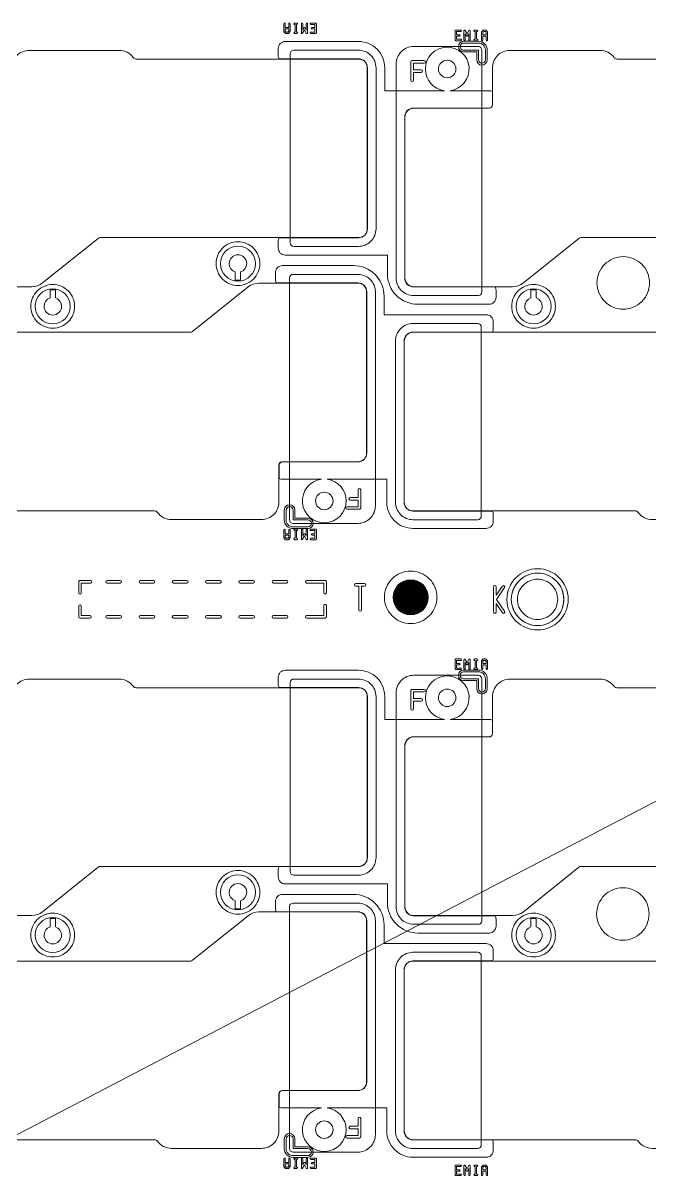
# Model space of a CAD drawing. Extents: x 2541 to 3941, y 2348 to 3338.
# Drawn here: x 2748.1 to 2783.9, y 2979.6 to 3045.4 of the extents above; entities that cross this region are included whole.
import ezdxf

# ---------------------------------------------------------------- set-up
doc = ezdxf.new("R2010")
doc.units = 0
doc.layers.get('0').update_dxf_attribs({"lineweight": 0})
doc.layers.add('EMI-T', color=6, linetype='Continuous', lineweight=0)
doc.layers.add('備註', color=1, linetype='Continuous', lineweight=0)
doc.layers.add('t_layer0', color=1, linetype='Continuous')

# ---------------------------------------------------------------- blocks, each defined once
blk = doc.blocks.new('PAD_R1')
at = {"const_width": 0.5}
blk.add_lwpolyline([(0.25, 0, 1), (-0.25, 0, 1)], format="xyb", close=True, dxfattribs=at)

msp = doc.modelspace()

# ---------------------------------------------------------------- linework, layer by layer
for p, q in [((2763.69814, 3044.83094), (2763.62861, 3044.83094)), ((2773.9853, 3044.4217), (2773.91577, 3044.4217)), ((2763.69814, 3015.92094), (2763.62861, 3015.92094)), ((2773.9853, 3008.5117), (2773.91577, 3008.5117)), ((2763.69814, 2980.01094), (2763.62861, 2980.01094)), ((2773.9853, 2979.6017), (2773.91577, 2979.6017))]:
    msp.add_line(p, q)
at = {"linetype": 'Continuous'}
for points in [[(2763.01907, 3044.95704), (2763.01907, 3045.12922), (2763.01907, 3045.3875, -1), (2763.09907, 3045.3875), (2763.09907, 3045.16922), (2763.29722, 3045.16922), (2763.29722, 3045.3875, -1), (2763.37722, 3045.3875), (2763.37722, 3045.12922)], [(2763.62861, 3044.83094, -1), (2763.62861, 3044.91094), (2763.65814, 3044.91094), (2763.65814, 3045.3475), (2763.62861, 3045.3475, -1), (2763.62861, 3045.4275), (2763.69814, 3045.4275), (2763.76768, 3045.4275, -1), (2763.76768, 3045.3475), (2763.73814, 3045.3475), (2763.73814, 3044.91094), (2763.76768, 3044.91094, -1), (2763.76768, 3044.83094), (2763.69814, 3044.83094)], [(2764.01907, 3044.87129), (2764.01907, 3045.3875, -1), (2764.09907, 3045.3875), (2764.09907, 3045.0296)], [(2764.29722, 3045.0296), (2764.29722, 3045.3875, -1), (2764.37722, 3045.3875), (2764.37722, 3044.87129, -0.782664), (2764.302, 3044.85198), (2764.19814, 3045.04485)], [(2764.55907, 3044.83094, -1), (2764.55907, 3044.91094), (2764.79722, 3044.91094), (2764.79722, 3045.08922), (2764.62861, 3045.08922, -1), (2764.62861, 3045.16922), (2764.79722, 3045.16922), (2764.79722, 3045.3475), (2764.55907, 3045.3475, -1), (2764.55907, 3045.4275), (2764.83722, 3045.4275, -0.414265), (2764.87722, 3045.3875), (2764.87722, 3045.12922)], [(2763.37722, 3045.12922), (2763.37722, 3044.95704, -0.173189), (2763.36818, 3044.93172), (2763.29895, 3044.846, -0.228301), (2763.26768, 3044.83094), (2763.12861, 3044.83094, -0.228253), (2763.09734, 3044.846), (2763.02811, 3044.93172, -0.173127), (2763.01907, 3044.95704)], [(2764.19814, 3045.04485), (2764.09429, 3044.85198, -0.782665), (2764.01907, 3044.87129)], [(2764.09907, 3045.0296), (2764.16292, 3045.14819, -0.597324), (2764.23336, 3045.14819), (2764.29722, 3045.0296)], [(2764.87722, 3045.12922), (2764.87722, 3044.87094, -0.414265), (2764.83722, 3044.83094), (2764.55907, 3044.83094)], [(2773.30623, 3044.4617), (2773.30623, 3044.97791, -0.782664), (2773.38145, 3044.99722), (2773.4853, 3044.80435)], [(2773.38623, 3044.81959), (2773.38623, 3044.4617, -1), (2773.30623, 3044.4617)], [(2773.58438, 3044.81959), (2773.52052, 3044.70101, -0.597324), (2773.45008, 3044.70101), (2773.38623, 3044.81959)], [(2773.4853, 3044.80435), (2773.58916, 3044.99722, -0.782665), (2773.66438, 3044.97791), (2773.66438, 3044.4617, -1), (2773.58438, 3044.4617), (2773.58438, 3044.81959)], [(2773.91577, 3044.4217, -1), (2773.91577, 3044.5017), (2773.9453, 3044.5017), (2773.9453, 3044.93825), (2773.91577, 3044.93825, -1), (2773.91577, 3045.01825), (2773.9853, 3045.01825), (2774.05484, 3045.01825, -1), (2774.05484, 3044.93825), (2774.0253, 3044.93825), (2774.0253, 3044.5017), (2774.05484, 3044.5017, -1), (2774.05484, 3044.4217), (2773.9853, 3044.4217)], [(2774.30623, 3044.4617), (2774.30623, 3044.71997), (2774.30623, 3044.89216, -0.173189), (2774.31527, 3044.91748), (2774.3845, 3045.0032, -0.228301), (2774.41577, 3045.01825), (2774.55484, 3045.01825, -0.228253), (2774.58611, 3045.0032), (2774.65534, 3044.91748, -0.173127), (2774.66438, 3044.89216), (2774.66438, 3044.71997)], [(2774.66438, 3044.71997), (2774.66438, 3044.4617, -1), (2774.58438, 3044.4617), (2774.58438, 3044.67997), (2774.38623, 3044.67997), (2774.38623, 3044.4617, -1), (2774.30623, 3044.4617)], [(2762.7003, 3032.5746), (2762.7003, 3032.9746, -0.124386), (2762.74831, 3033.1646), (2767.2852, 3033.1646, 0.414365), (2767.79507, 3033.67473), (2767.79507, 3042.8746, 0.414366), (2767.2852, 3043.38473), (2762.74831, 3043.38473, -0.124392), (2762.7003, 3043.57473), (2762.7003, 3043.97473, -0.414218), (2763.1003, 3044.37473), (2767.2852, 3044.37473, -0.414364), (2768.78507, 3042.87409), (2768.78507, 3041.56473), (2772.1903, 3041.56473)], [(2771.10437, 3042.80391, -2.205962), (2772.51845, 3041.56473), (2774.74218, 3041.56473, -0.124388), (2774.93218, 3041.51672), (2774.93218, 3040.76473, -0.414224), (2774.74218, 3040.57473), (2770.4352, 3040.57473, 0.414218), (2769.92508, 3040.0646), (2769.92508, 3030.86472, 0.414217), (2770.4352, 3030.3546), (2775.09418, 3030.3546, -0.124388), (2775.14218, 3030.1646), (2775.14218, 3029.7646, -0.414218), (2774.74218, 3029.3646), (2770.68508, 3029.3646, -0.414215), (2768.93508, 3031.1146), (2768.93508, 3032.1746), (2763.1003, 3032.1746, -0.414218), (2762.7003, 3032.5746)], [(2762.54127, 3030.7746), (2762.54127, 3031.1746, -0.414218), (2762.94127, 3031.5746), (2766.99837, 3031.5746, -0.414215), (2768.74837, 3029.8246), (2768.74837, 3028.7646), (2774.58314, 3028.7646, -0.414218), (2774.98314, 3028.3646), (2774.98314, 3027.9646, -0.124388), (2774.93514, 3027.7746), (2770.39825, 3027.7746, 0.414365), (2769.88838, 3027.26447), (2769.88838, 3018.0646, 0.414366), (2770.39825, 3017.55446), (2774.93514, 3017.55446, -0.124388), (2774.98314, 3017.36446), (2774.98314, 3016.96446, -0.414218), (2774.58314, 3016.56446), (2770.39825, 3016.56446, -0.414364), (2768.89838, 3018.0651), (2768.89838, 3019.37447), (2765.49315, 3019.37447)], [(2766.57907, 3018.13528, -2.205962), (2765.165, 3019.37447), (2762.94127, 3019.37447, -0.124386), (2762.75127, 3019.42247), (2762.75127, 3020.17447, -0.414224), (2762.94127, 3020.36447), (2767.24824, 3020.36447, 0.414218), (2767.75837, 3020.87459), (2767.75837, 3030.07447, 0.414217), (2767.24824, 3030.5846), (2762.58927, 3030.5846, -0.124392), (2762.54127, 3030.7746)], [(2766.64075, 3017.6558, -1), (2766.64075, 3017.8058), (2767.26112, 3017.8058), (2767.26112, 3018.17732), (2766.8146, 3018.17732, -1), (2766.8146, 3018.32732), (2767.26112, 3018.32732), (2767.26112, 3018.77385, -1), (2767.41112, 3018.77385), (2767.41112, 3018.25232)], [(2767.41112, 3018.25232), (2767.41112, 3017.7308, -0.414241), (2767.33612, 3017.6558), (2766.64075, 3017.6558)], [(2763.01907, 3016.04704), (2763.01907, 3016.21922), (2763.01907, 3016.4775, -1), (2763.09907, 3016.4775), (2763.09907, 3016.25922), (2763.29722, 3016.25922), (2763.29722, 3016.4775, -1), (2763.37722, 3016.4775), (2763.37722, 3016.21922)], [(2763.62861, 3015.92094, -1), (2763.62861, 3016.00094), (2763.65814, 3016.00094), (2763.65814, 3016.4375), (2763.62861, 3016.4375, -1), (2763.62861, 3016.5175), (2763.69814, 3016.5175), (2763.76768, 3016.5175, -1), (2763.76768, 3016.4375), (2763.73814, 3016.4375), (2763.73814, 3016.00094), (2763.76768, 3016.00094, -1), (2763.76768, 3015.92094), (2763.69814, 3015.92094)], [(2764.01907, 3015.96129), (2764.01907, 3016.4775, -1), (2764.09907, 3016.4775), (2764.09907, 3016.1196)], [(2764.29722, 3016.1196), (2764.29722, 3016.4775, -1), (2764.37722, 3016.4775), (2764.37722, 3015.96129, -0.782664), (2764.302, 3015.94198), (2764.19814, 3016.13485)], [(2764.55907, 3015.92094, -1), (2764.55907, 3016.00094), (2764.79722, 3016.00094), (2764.79722, 3016.17922), (2764.62861, 3016.17922, -1), (2764.62861, 3016.25922), (2764.79722, 3016.25922), (2764.79722, 3016.4375), (2764.55907, 3016.4375, -1), (2764.55907, 3016.5175), (2764.83722, 3016.5175, -0.414265), (2764.87722, 3016.4775), (2764.87722, 3016.21922)], [(2763.37722, 3016.21922), (2763.37722, 3016.04704, -0.173189), (2763.36818, 3016.02172), (2763.29895, 3015.936, -0.228301), (2763.26768, 3015.92094), (2763.12861, 3015.92094, -0.228253), (2763.09734, 3015.936), (2763.02811, 3016.02172, -0.173127), (2763.01907, 3016.04704)], [(2764.19814, 3016.13485), (2764.09429, 3015.94198, -0.782665), (2764.01907, 3015.96129)], [(2764.09907, 3016.1196), (2764.16292, 3016.23819, -0.597324), (2764.23336, 3016.23819), (2764.29722, 3016.1196)], [(2764.87722, 3016.21922), (2764.87722, 3015.96094, -0.414265), (2764.83722, 3015.92094), (2764.55907, 3015.92094)], [(2775.0027, 3011.78912), (2775.0027, 3013.22951, -1), (2775.1527, 3013.22951), (2775.1527, 3012.75017)], [(2775.1527, 3012.75017), (2775.51265, 3013.27209, -1), (2775.63613, 3013.18693), (2775.16881, 3012.50931), (2775.63613, 3011.8317, -1), (2775.51265, 3011.74654), (2775.1527, 3012.26846)], [(2775.1527, 3012.26846), (2775.1527, 3011.78912, -1), (2775.0027, 3011.78912)], [(2773.30623, 3008.5517), (2773.30623, 3009.06791, -0.782664), (2773.38145, 3009.08722), (2773.4853, 3008.89435)], [(2773.4853, 3008.89435), (2773.58916, 3009.08722, -0.782665), (2773.66438, 3009.06791), (2773.66438, 3008.5517, -1), (2773.58438, 3008.5517), (2773.58438, 3008.90959)], [(2773.91577, 3008.5117, -1), (2773.91577, 3008.5917), (2773.9453, 3008.5917), (2773.9453, 3009.02825), (2773.91577, 3009.02825, -1), (2773.91577, 3009.10825), (2773.9853, 3009.10825), (2774.05484, 3009.10825, -1), (2774.05484, 3009.02825), (2774.0253, 3009.02825), (2774.0253, 3008.5917), (2774.05484, 3008.5917, -1), (2774.05484, 3008.5117), (2773.9853, 3008.5117)], [(2774.30623, 3008.5517), (2774.30623, 3008.80997), (2774.30623, 3008.98216, -0.173189), (2774.31527, 3009.00748), (2774.3845, 3009.0932, -0.228301), (2774.41577, 3009.10825), (2774.55484, 3009.10825, -0.228253), (2774.58611, 3009.0932), (2774.65534, 3009.00748, -0.173127), (2774.66438, 3008.98216), (2774.66438, 3008.80997)], [(2762.7003, 2996.6646), (2762.7003, 2997.0646, -0.124386), (2762.74831, 2997.2546), (2767.2852, 2997.2546, 0.414365), (2767.79507, 2997.76473), (2767.79507, 3006.9646, 0.414366), (2767.2852, 3007.47473), (2762.74831, 3007.47473, -0.124392), (2762.7003, 3007.66473), (2762.7003, 3008.06473, -0.414218), (2763.1003, 3008.46473), (2767.2852, 3008.46473, -0.414364), (2768.78507, 3006.96409), (2768.78507, 3005.65473), (2772.1903, 3005.65473)], [(2773.38623, 3008.90959), (2773.38623, 3008.5517, -1), (2773.30623, 3008.5517)], [(2773.58438, 3008.90959), (2773.52052, 3008.79101, -0.597324), (2773.45008, 3008.79101), (2773.38623, 3008.90959)], [(2774.66438, 3008.80997), (2774.66438, 3008.5517, -1), (2774.58438, 3008.5517), (2774.58438, 3008.76997), (2774.38623, 3008.76997), (2774.38623, 3008.5517, -1), (2774.30623, 3008.5517)], [(2771.10437, 3006.89391, -2.205962), (2772.51845, 3005.65473), (2774.74218, 3005.65473, -0.124388), (2774.93218, 3005.60672), (2774.93218, 3004.85473, -0.414224), (2774.74218, 3004.66473), (2770.4352, 3004.66473, 0.414218), (2769.92508, 3004.1546), (2769.92508, 2994.95472, 0.414217), (2770.4352, 2994.4446), (2775.09418, 2994.4446, -0.124388), (2775.14218, 2994.2546), (2775.14218, 2993.8546, -0.414218), (2774.74218, 2993.4546), (2770.68508, 2993.4546, -0.414215), (2768.93508, 2995.2046), (2768.93508, 2996.2646), (2763.1003, 2996.2646, -0.414218), (2762.7003, 2996.6646)], [(2762.54127, 2994.8646), (2762.54127, 2995.2646, -0.414218), (2762.94127, 2995.6646), (2766.99837, 2995.6646, -0.414215), (2768.74837, 2993.9146), (2768.74837, 2992.8546), (2774.58314, 2992.8546, -0.414218), (2774.98314, 2992.4546), (2774.98314, 2992.0546, -0.124388), (2774.93514, 2991.8646), (2770.39825, 2991.8646, 0.414365), (2769.88838, 2991.35447), (2769.88838, 2982.1546, 0.414366), (2770.39825, 2981.64446), (2774.93514, 2981.64446, -0.124388), (2774.98314, 2981.45446), (2774.98314, 2981.05446, -0.414218), (2774.58314, 2980.65446), (2770.39825, 2980.65446, -0.414364), (2768.89838, 2982.1551), (2768.89838, 2983.46447), (2765.49315, 2983.46447)], [(2766.57907, 2982.22528, -2.205962), (2765.165, 2983.46447), (2762.94127, 2983.46447, -0.124386), (2762.75127, 2983.51247), (2762.75127, 2984.26447, -0.414224), (2762.94127, 2984.45447), (2767.24824, 2984.45447, 0.414218), (2767.75837, 2984.96459), (2767.75837, 2994.16447, 0.414217), (2767.24824, 2994.6746), (2762.58927, 2994.6746, -0.124392), (2762.54127, 2994.8646)], [(2766.64075, 2981.7458, -1), (2766.64075, 2981.8958), (2767.26112, 2981.8958), (2767.26112, 2982.26732), (2766.8146, 2982.26732, -1), (2766.8146, 2982.41732), (2767.26112, 2982.41732), (2767.26112, 2982.86385, -1), (2767.41112, 2982.86385), (2767.41112, 2982.34232)], [(2767.41112, 2982.34232), (2767.41112, 2981.8208, -0.414241), (2767.33612, 2981.7458), (2766.64075, 2981.7458)], [(2763.01907, 2980.13704), (2763.01907, 2980.30922), (2763.01907, 2980.5675, -1), (2763.09907, 2980.5675), (2763.09907, 2980.34922), (2763.29722, 2980.34922), (2763.29722, 2980.5675, -1), (2763.37722, 2980.5675), (2763.37722, 2980.30922)], [(2763.37722, 2980.30922), (2763.37722, 2980.13704, -0.173189), (2763.36818, 2980.11172), (2763.29895, 2980.026, -0.228301), (2763.26768, 2980.01094), (2763.12861, 2980.01094, -0.228253), (2763.09734, 2980.026), (2763.02811, 2980.11172, -0.173127), (2763.01907, 2980.13704)], [(2763.62861, 2980.01094, -1), (2763.62861, 2980.09094), (2763.65814, 2980.09094), (2763.65814, 2980.5275), (2763.62861, 2980.5275, -1), (2763.62861, 2980.6075), (2763.69814, 2980.6075), (2763.76768, 2980.6075, -1), (2763.76768, 2980.5275), (2763.73814, 2980.5275), (2763.73814, 2980.09094), (2763.76768, 2980.09094, -1), (2763.76768, 2980.01094), (2763.69814, 2980.01094)], [(2764.01907, 2980.05129), (2764.01907, 2980.5675, -1), (2764.09907, 2980.5675), (2764.09907, 2980.2096)], [(2764.19814, 2980.22485), (2764.09429, 2980.03198, -0.782665), (2764.01907, 2980.05129)], [(2764.09907, 2980.2096), (2764.16292, 2980.32819, -0.597324), (2764.23336, 2980.32819), (2764.29722, 2980.2096)], [(2764.29722, 2980.2096), (2764.29722, 2980.5675, -1), (2764.37722, 2980.5675), (2764.37722, 2980.05129, -0.782664), (2764.302, 2980.03198), (2764.19814, 2980.22485)], [(2764.55907, 2980.01094, -1), (2764.55907, 2980.09094), (2764.79722, 2980.09094), (2764.79722, 2980.26922), (2764.62861, 2980.26922, -1), (2764.62861, 2980.34922), (2764.79722, 2980.34922), (2764.79722, 2980.5275), (2764.55907, 2980.5275, -1), (2764.55907, 2980.6075), (2764.83722, 2980.6075, -0.414265), (2764.87722, 2980.5675), (2764.87722, 2980.30922)], [(2764.87722, 2980.30922), (2764.87722, 2980.05094, -0.414265), (2764.83722, 2980.01094), (2764.55907, 2980.01094)], [(2773.30623, 2979.6417), (2773.30623, 2980.15791, -0.782664), (2773.38145, 2980.17722), (2773.4853, 2979.98435)], [(2773.4853, 2979.98435), (2773.58916, 2980.17722, -0.782665), (2773.66438, 2980.15791), (2773.66438, 2979.6417, -1), (2773.58438, 2979.6417), (2773.58438, 2979.99959)], [(2773.91577, 2979.6017, -1), (2773.91577, 2979.6817), (2773.9453, 2979.6817), (2773.9453, 2980.11825), (2773.91577, 2980.11825, -1), (2773.91577, 2980.19825), (2773.9853, 2980.19825), (2774.05484, 2980.19825, -1), (2774.05484, 2980.11825), (2774.0253, 2980.11825), (2774.0253, 2979.6817), (2774.05484, 2979.6817, -1), (2774.05484, 2979.6017), (2773.9853, 2979.6017)], [(2774.30623, 2979.6417), (2774.30623, 2979.89997), (2774.30623, 2980.07216, -0.173189), (2774.31527, 2980.09748), (2774.3845, 2980.1832, -0.228301), (2774.41577, 2980.19825), (2774.55484, 2980.19825, -0.228253), (2774.58611, 2980.1832), (2774.65534, 2980.09748, -0.173127), (2774.66438, 2980.07216), (2774.66438, 2979.89997)], [(2773.38623, 2979.99959), (2773.38623, 2979.6417, -1), (2773.30623, 2979.6417)], [(2773.58438, 2979.99959), (2773.52052, 2979.88101, -0.597324), (2773.45008, 2979.88101), (2773.38623, 2979.99959)], [(2774.66438, 2979.89997), (2774.66438, 2979.6417, -1), (2774.58438, 2979.6417), (2774.58438, 2979.85997), (2774.38623, 2979.85997), (2774.38623, 2979.6417, -1), (2774.30623, 2979.6417)]]:
    msp.add_lwpolyline(points, format="xyb", dxfattribs=at)
for points in [[(2763.09907, 3044.97117), (2763.14772, 3044.91094), (2763.24857, 3044.91094), (2763.29722, 3044.97117), (2763.29722, 3045.08922), (2763.09907, 3045.08922)], [(2774.38623, 3044.75997), (2774.58438, 3044.75997), (2774.58438, 3044.87802), (2774.53573, 3044.93825), (2774.43488, 3044.93825), (2774.38623, 3044.87802)], [(2763.09907, 3016.06117), (2763.14772, 3016.00094), (2763.24857, 3016.00094), (2763.29722, 3016.06117), (2763.29722, 3016.17922), (2763.09907, 3016.17922)], [(2774.38623, 3008.84997), (2774.58438, 3008.84997), (2774.58438, 3008.96802), (2774.53573, 3009.02825), (2774.43488, 3009.02825), (2774.38623, 3008.96802)], [(2763.09907, 2980.15117), (2763.14772, 2980.09094), (2763.24857, 2980.09094), (2763.29722, 2980.15117), (2763.29722, 2980.26922), (2763.09907, 2980.26922)], [(2774.38623, 2979.93997), (2774.58438, 2979.93997), (2774.58438, 2980.05802), (2774.53573, 2980.11825), (2774.43488, 2980.11825), (2774.38623, 2980.05802)]]:
    msp.add_lwpolyline(points, close=True, dxfattribs=at)
for points in [[(2772.80623, 3044.4617), (2772.80623, 3044.71997), (2772.80623, 3044.97825, -0.414265), (2772.84623, 3045.01825), (2773.12438, 3045.01825, -1), (2773.12438, 3044.93825), (2772.88623, 3044.93825), (2772.88623, 3044.75997), (2773.05484, 3044.75997, -1), (2773.05484, 3044.67997), (2772.88623, 3044.67997), (2772.88623, 3044.5017), (2773.12438, 3044.5017, -1), (2773.12438, 3044.4217), (2772.84623, 3044.4217, -0.414265)], [(2773.29244, 3043.78531, -1), (2773.29244, 3044.38531), (2774.13715, 3044.38531, -0.414217), (2774.63715, 3043.88531), (2774.63715, 3043.32231, -1), (2774.03715, 3043.32231), (2774.03715, 3043.78531)], [(2773.29244, 3043.88531), (2774.13715, 3043.88531), (2774.13715, 3043.33124, 1), (2774.53715, 3043.33124), (2774.53715, 3043.88531, 0.414218), (2774.13715, 3044.28531), (2773.29244, 3044.28531, 1)], [(2742.46508, 3030.86472), (2742.46508, 3040.0646, -0.414219), (2742.9652, 3040.56473), (2747.27218, 3040.56473, 0.414223), (2747.47218, 3040.76473), (2747.47218, 3042.86952, -0.414215), (2748.47218, 3043.86952), (2753.60907, 3043.86952, -0.24029), (2754.41871, 3043.45692, 0.240069), (2754.58015, 3043.37473), (2767.2852, 3043.37473, -0.414366), (2767.78507, 3042.8746), (2767.78507, 3033.67472, -0.414365), (2767.2852, 3033.1746), (2752.53567, 3033.1746, 0.170771), (2752.41046, 3033.13056), (2749.23951, 3030.58481, -0.170765), (2748.61341, 3030.3646), (2742.9652, 3030.3646, -0.414218)], [(2769.93508, 3030.86472), (2769.93508, 3040.0646, -0.414219), (2770.4352, 3040.56473), (2774.74218, 3040.56473, 0.414223), (2774.94218, 3040.76473), (2774.94218, 3042.86952, -0.414215), (2775.94218, 3043.86952), (2781.07907, 3043.86952, -0.24029), (2781.88871, 3043.45692, 0.240069), (2782.05015, 3043.37473), (2794.7552, 3043.37473, -0.414366), (2795.25507, 3042.8746), (2795.25507, 3033.67472, -0.414365), (2794.7552, 3033.1746), (2780.00567, 3033.1746, 0.170771), (2779.88046, 3033.13056), (2776.70951, 3030.58481, -0.170765), (2776.08341, 3030.3646), (2770.4352, 3030.3646, -0.414218)], [(2770.27233, 3042.16535), (2770.27233, 3042.68687), (2770.27233, 3043.2084, -0.414241), (2770.34733, 3043.2834), (2771.04269, 3043.2834, -1), (2771.04269, 3043.1334), (2770.42233, 3043.1334), (2770.42233, 3042.76187), (2770.86885, 3042.76187, -1), (2770.86885, 3042.61187), (2770.42233, 3042.61187), (2770.42233, 3042.16535, -1)], [(2771.85437, 3042.80391, 0.414217), (2772.35437, 3042.30391, 0.414217), (2772.85437, 3042.80391, 0.414217), (2772.35437, 3043.30391, 0.414217)], [(2759.14699, 3031.69071, -0.414215), (2760.39699, 3032.94071, -0.414215), (2761.64699, 3031.69071, -0.414215), (2760.39699, 3030.44071, -0.414215)], [(2759.89699, 3031.69071, 0.327542), (2760.24699, 3031.21374), (2760.24699, 3030.73957), (2760.54699, 3030.73957), (2760.54699, 3031.21374, 0.327544), (2760.89699, 3031.69071, 0.414217), (2760.39699, 3032.19071, 0.414217)], [(2780.91101, 3030.58749, -0.414215), (2782.41101, 3032.08749, -0.414215), (2783.91101, 3030.58749, -0.414215), (2782.41101, 3029.08749, -0.414215)], [(2742.42838, 3018.06459), (2742.42838, 3027.26447, -0.414365), (2742.92825, 3027.7646), (2757.67778, 3027.7646, 0.170771), (2757.80299, 3027.80863), (2760.97394, 3030.35438, -0.170765), (2761.60004, 3030.5746), (2767.24824, 3030.5746, -0.414218), (2767.74837, 3030.07447), (2767.74837, 3020.87459, -0.414219), (2767.24824, 3020.37447), (2762.94127, 3020.37447, 0.414223), (2762.74127, 3020.17447), (2762.74127, 3018.06967, -0.414215), (2761.74127, 3017.06967), (2756.60437, 3017.06967, -0.24029), (2755.79474, 3017.48227, 0.240069), (2755.6333, 3017.56446), (2742.92825, 3017.56446, -0.414366)], [(2748.56646, 3029.24848, -0.414215), (2749.81646, 3030.49848, -0.414215), (2751.06646, 3029.24848, -0.414215), (2749.81646, 3027.99848, -0.414215)], [(2749.31646, 3029.24848, 0.414217), (2749.81646, 3028.74848, 0.414217), (2750.31646, 3029.24848, 0.327542), (2749.96646, 3029.72545), (2749.96646, 3030.19962), (2749.66646, 3030.19962), (2749.66646, 3029.72545, 0.327544)], [(2769.89838, 3018.06459), (2769.89838, 3027.26447, -0.414365), (2770.39825, 3027.7646), (2785.14778, 3027.7646, 0.170771), (2785.27299, 3027.80863), (2788.44394, 3030.35438, -0.170765), (2789.07004, 3030.5746), (2794.71824, 3030.5746, -0.414218), (2795.21837, 3030.07447), (2795.21837, 3020.87459, -0.414219), (2794.71824, 3020.37447), (2790.41127, 3020.37447, 0.414223), (2790.21127, 3020.17447), (2790.21127, 3018.06967, -0.414215), (2789.21127, 3017.06967), (2784.07437, 3017.06967, -0.24029), (2783.26474, 3017.48227, 0.240069), (2783.1033, 3017.56446), (2770.39825, 3017.56446, -0.414366)], [(2776.03646, 3029.24848, -0.414215), (2777.28646, 3030.49848, -0.414215), (2778.53646, 3029.24848, -0.414215), (2777.28646, 3027.99848, -0.414215)], [(2776.78646, 3029.24848, 0.414217), (2777.28646, 3028.74848, 0.414217), (2777.78646, 3029.24848, 0.327542), (2777.43646, 3029.72545), (2777.43646, 3030.19962), (2777.13646, 3030.19962), (2777.13646, 3029.72545, 0.327544)], [(2764.82907, 3018.13528, 0.414217), (2765.32907, 3017.63528, 0.414217), (2765.82907, 3018.13528, 0.414217), (2765.32907, 3018.63528, 0.414217)], [(2763.04629, 3017.05388), (2763.04629, 3017.61689, -1), (2763.64629, 3017.61689), (2763.64629, 3017.15388), (2764.39101, 3017.15388, -1), (2764.39101, 3016.55388), (2763.54629, 3016.55388, -0.414217)], [(2763.14629, 3017.05388, 0.414218), (2763.54629, 3016.65388), (2764.39101, 3016.65388, 1), (2764.39101, 3017.05388), (2763.54629, 3017.05388), (2763.54629, 3017.60796, 1), (2763.14629, 3017.60796)], [(2768.76717, 3012.63194, -0.414215), (2770.26717, 3014.13194, -0.414215), (2771.76717, 3012.63194, -0.414215), (2770.26717, 3011.13194, -0.414215)], [(2776.01672, 3012.5146, 0.414215), (2777.51672, 3011.0146, 0.414215), (2779.01672, 3012.5146, 0.414215), (2777.51672, 3014.0146, 0.414215)], [(2751.29851, 3012.88479), (2751.29851, 3013.52092, -0.414241), (2751.37351, 3013.59592), (2751.97372, 3013.59592, -1), (2751.97372, 3013.44592), (2751.44851, 3013.44592), (2751.44851, 3012.88479, -1)], [(2752.92351, 3013.44592, -1), (2752.92351, 3013.59592), (2753.67351, 3013.59592, -1), (2753.67351, 3013.44592)], [(2754.82351, 3013.44592, -1), (2754.82351, 3013.59592), (2755.57351, 3013.59592, -1), (2755.57351, 3013.44592)], [(2756.72351, 3013.44592, -1), (2756.72351, 3013.59592), (2757.47351, 3013.59592, -1), (2757.47351, 3013.44592)], [(2758.62351, 3013.44592, -1), (2758.62351, 3013.59592), (2759.37351, 3013.59592, -1), (2759.37351, 3013.44592)], [(2760.52351, 3013.44592, -1), (2760.52351, 3013.59592), (2761.27351, 3013.59592, -1), (2761.27351, 3013.44592)], [(2762.42351, 3013.44592, -1), (2762.42351, 3013.59592), (2763.17351, 3013.59592, -1), (2763.17351, 3013.44592)], [(2764.32351, 3013.44592, -1), (2764.32351, 3013.59592), (2765.37379, 3013.59592, -0.414526), (2765.44883, 3013.52088), (2765.44851, 3012.88475, -1), (2765.29851, 3012.88483), (2765.29879, 3013.44592)], [(2767.12815, 3013.27186, -1), (2767.12815, 3013.42186), (2767.3765, 3013.42186), (2767.62484, 3013.42186, -1), (2767.62484, 3013.27186), (2767.4515, 3013.27186), (2767.4515, 3011.90646, -1), (2767.3015, 3011.90646), (2767.3015, 3013.27186)], [(2776.36672, 3012.5146, -0.414215), (2777.51672, 3013.6646, -0.414215), (2778.66672, 3012.5146, -0.414215), (2777.51672, 3011.3646, -0.414215)], [(2751.29851, 3011.52092), (2751.29851, 3012.1304, -1), (2751.44851, 3012.1304), (2751.44851, 3011.59592), (2751.93911, 3011.59592, -1), (2751.93911, 3011.44592), (2751.37351, 3011.44592, -0.414241)], [(2764.32351, 3011.44592, -1), (2764.32351, 3011.59592), (2765.29883, 3011.59592), (2765.29883, 3012.15809, -1), (2765.44883, 3012.15809), (2765.44883, 3011.52092, -0.414241), (2765.37383, 3011.44592)], [(2752.92351, 3011.44592, -1), (2752.92351, 3011.59592), (2753.67351, 3011.59592, -1), (2753.67351, 3011.44592)], [(2754.82351, 3011.44592, -1), (2754.82351, 3011.59592), (2755.57351, 3011.59592, -1), (2755.57351, 3011.44592)], [(2756.72351, 3011.44592, -1), (2756.72351, 3011.59592), (2757.47351, 3011.59592, -1), (2757.47351, 3011.44592)], [(2758.62351, 3011.44592, -1), (2758.62351, 3011.59592), (2759.37351, 3011.59592, -1), (2759.37351, 3011.44592)], [(2760.52351, 3011.44592, -1), (2760.52351, 3011.59592), (2761.27351, 3011.59592, -1), (2761.27351, 3011.44592)], [(2762.42351, 3011.44592, -1), (2762.42351, 3011.59592), (2763.17351, 3011.59592, -1), (2763.17351, 3011.44592)], [(2772.80623, 3008.5517), (2772.80623, 3008.80997), (2772.80623, 3009.06825, -0.414265), (2772.84623, 3009.10825), (2773.12438, 3009.10825, -1), (2773.12438, 3009.02825), (2772.88623, 3009.02825), (2772.88623, 3008.84997), (2773.05484, 3008.84997, -1), (2773.05484, 3008.76997), (2772.88623, 3008.76997), (2772.88623, 3008.5917), (2773.12438, 3008.5917, -1), (2773.12438, 3008.5117), (2772.84623, 3008.5117, -0.414265)], [(2773.29244, 3007.87531, -1), (2773.29244, 3008.47531), (2774.13715, 3008.47531, -0.414217), (2774.63715, 3007.97531), (2774.63715, 3007.41231, -1), (2774.03715, 3007.41231), (2774.03715, 3007.87531)], [(2742.46508, 2994.95472), (2742.46508, 3004.1546, -0.414219), (2742.9652, 3004.65473), (2747.27218, 3004.65473, 0.414223), (2747.47218, 3004.85473), (2747.47218, 3006.95952, -0.414215), (2748.47218, 3007.95952), (2753.60907, 3007.95952, -0.24029), (2754.41871, 3007.54692, 0.240069), (2754.58015, 3007.46473), (2767.2852, 3007.46473, -0.414366), (2767.78507, 3006.9646), (2767.78507, 2997.76472, -0.414365), (2767.2852, 2997.2646), (2752.53567, 2997.2646, 0.170771), (2752.41046, 2997.22056), (2749.23951, 2994.67481, -0.170765), (2748.61341, 2994.4546), (2742.9652, 2994.4546, -0.414218)], [(2769.93508, 2994.95472), (2769.93508, 3004.1546, -0.414219), (2770.4352, 3004.65473), (2774.74218, 3004.65473, 0.414223), (2774.94218, 3004.85473), (2774.94218, 3006.95952, -0.414215), (2775.94218, 3007.95952), (2781.07907, 3007.95952, -0.24029), (2781.88871, 3007.54692, 0.240069), (2782.05015, 3007.46473), (2794.7552, 3007.46473, -0.414366), (2795.25507, 3006.9646), (2795.25507, 2997.76472, -0.414365), (2794.7552, 2997.2646), (2780.00567, 2997.2646, 0.170771), (2779.88046, 2997.22056), (2776.70951, 2994.67481, -0.170765), (2776.08341, 2994.4546), (2770.4352, 2994.4546, -0.414218)], [(2773.29244, 3007.97531), (2774.13715, 3007.97531), (2774.13715, 3007.42124, 1), (2774.53715, 3007.42124), (2774.53715, 3007.97531, 0.414218), (2774.13715, 3008.37531), (2773.29244, 3008.37531, 1)], [(2770.27233, 3006.25535), (2770.27233, 3006.77687), (2770.27233, 3007.2984, -0.414241), (2770.34733, 3007.3734), (2771.04269, 3007.3734, -1), (2771.04269, 3007.2234), (2770.42233, 3007.2234), (2770.42233, 3006.85187), (2770.86885, 3006.85187, -1), (2770.86885, 3006.70187), (2770.42233, 3006.70187), (2770.42233, 3006.25535, -1)], [(2771.85437, 3006.89391, 0.414217), (2772.35437, 3006.39391, 0.414217), (2772.85437, 3006.89391, 0.414217), (2772.35437, 3007.39391, 0.414217)], [(2759.14699, 2995.78071, -0.414215), (2760.39699, 2997.03071, -0.414215), (2761.64699, 2995.78071, -0.414215), (2760.39699, 2994.53071, -0.414215)], [(2759.89699, 2995.78071, 0.327542), (2760.24699, 2995.30374), (2760.24699, 2994.82957), (2760.54699, 2994.82957), (2760.54699, 2995.30374, 0.327544), (2760.89699, 2995.78071, 0.414217), (2760.39699, 2996.28071, 0.414217)], [(2780.8891, 2994.54726, -0.414215), (2782.3891, 2996.04726, -0.414215), (2783.8891, 2994.54726, -0.414215), (2782.3891, 2993.04726, -0.414215)], [(2742.42838, 2982.15459), (2742.42838, 2991.35447, -0.414365), (2742.92825, 2991.8546), (2757.67778, 2991.8546, 0.170771), (2757.80299, 2991.89863), (2760.97394, 2994.44438, -0.170765), (2761.60004, 2994.6646), (2767.24824, 2994.6646, -0.414218), (2767.74837, 2994.16447), (2767.74837, 2984.96459, -0.414219), (2767.24824, 2984.46447), (2762.94127, 2984.46447, 0.414223), (2762.74127, 2984.26447), (2762.74127, 2982.15967, -0.414215), (2761.74127, 2981.15967), (2756.60437, 2981.15967, -0.24029), (2755.79474, 2981.57227, 0.240069), (2755.6333, 2981.65446), (2742.92825, 2981.65446, -0.414366)], [(2748.56646, 2993.33848, -0.414215), (2749.81646, 2994.58848, -0.414215), (2751.06646, 2993.33848, -0.414215), (2749.81646, 2992.08848, -0.414215)], [(2769.89838, 2982.15459), (2769.89838, 2991.35447, -0.414365), (2770.39825, 2991.8546), (2785.14778, 2991.8546, 0.170771), (2785.27299, 2991.89863), (2788.44394, 2994.44438, -0.170765), (2789.07004, 2994.6646), (2794.71824, 2994.6646, -0.414218), (2795.21837, 2994.16447), (2795.21837, 2984.96459, -0.414219), (2794.71824, 2984.46447), (2790.41127, 2984.46447, 0.414223), (2790.21127, 2984.26447), (2790.21127, 2982.15967, -0.414215), (2789.21127, 2981.15967), (2784.07437, 2981.15967, -0.24029), (2783.26474, 2981.57227, 0.240069), (2783.1033, 2981.65446), (2770.39825, 2981.65446, -0.414366)], [(2776.03646, 2993.33848, -0.414215), (2777.28646, 2994.58848, -0.414215), (2778.53646, 2993.33848, -0.414215), (2777.28646, 2992.08848, -0.414215)], [(2749.31646, 2993.33848, 0.414217), (2749.81646, 2992.83848, 0.414217), (2750.31646, 2993.33848, 0.327542), (2749.96646, 2993.81545), (2749.96646, 2994.28962), (2749.66646, 2994.28962), (2749.66646, 2993.81545, 0.327544)], [(2776.78646, 2993.33848, 0.414217), (2777.28646, 2992.83848, 0.414217), (2777.78646, 2993.33848, 0.327542), (2777.43646, 2993.81545), (2777.43646, 2994.28962), (2777.13646, 2994.28962), (2777.13646, 2993.81545, 0.327544)], [(2764.82907, 2982.22528, 0.414217), (2765.32907, 2981.72528, 0.414217), (2765.82907, 2982.22528, 0.414217), (2765.32907, 2982.72528, 0.414217)], [(2763.04629, 2981.14388), (2763.04629, 2981.70689, -1), (2763.64629, 2981.70689), (2763.64629, 2981.24388), (2764.39101, 2981.24388, -1), (2764.39101, 2980.64388), (2763.54629, 2980.64388, -0.414217)], [(2763.14629, 2981.14388, 0.414218), (2763.54629, 2980.74388), (2764.39101, 2980.74388, 1), (2764.39101, 2981.14388), (2763.54629, 2981.14388), (2763.54629, 2981.69796, 1), (2763.14629, 2981.69796)], [(2772.80623, 2979.6417), (2772.80623, 2979.89997), (2772.80623, 2980.15825, -0.414265), (2772.84623, 2980.19825), (2773.12438, 2980.19825, -1), (2773.12438, 2980.11825), (2772.88623, 2980.11825), (2772.88623, 2979.93997), (2773.05484, 2979.93997, -1), (2773.05484, 2979.85997), (2772.88623, 2979.85997), (2772.88623, 2979.6817), (2773.12438, 2979.6817, -1), (2773.12438, 2979.6017), (2772.84623, 2979.6017, -0.414265)]]:
    msp.add_lwpolyline(points, format="xyb", close=True, dxfattribs=at)
msp.add_circle((2777.51672, 3012.5146), 1.75)
for centre, start, end in [((2772.35437, 3042.80391), 179.999999, 262.45759), ((2765.32907, 3018.13528), 359.999999, 82.45759), ((2772.35437, 3006.89391), 179.999999, 262.45759), ((2765.32907, 2982.22528), 359.999999, 82.45759)]:
    msp.add_arc(centre, 1.25, start, end)
at = {"layer": 'EMI-T', "linetype": 'Continuous'}
for points in [[(2769.43508, 3030.86472, 0.414215), (2770.4352, 3029.8646), (2774.13715, 3029.8646, 0.414223), (2774.33715, 3030.0646), (2774.33715, 3043.88532, 0.414223), (2774.13715, 3044.08532), (2770.4352, 3044.08532, 0.414215), (2769.43508, 3043.08519)], [(2763.38299, 3032.8746, 0.414223), (2763.58299, 3032.6746), (2767.28519, 3032.6746, 0.414363), (2768.28507, 3033.67498), (2768.28507, 3042.87435, 0.414365), (2767.28519, 3043.87473), (2763.58299, 3043.87473, 0.414223), (2763.38299, 3043.67473)], [(2763.34629, 3017.05388, 0.414223), (2763.54629, 3016.85388), (2767.24824, 3016.85388, 0.414215), (2768.24837, 3017.85401), (2768.24837, 3030.07448, 0.414215), (2767.24824, 3031.0746), (2763.54629, 3031.0746, 0.414223), (2763.34629, 3030.8746)], [(2769.39838, 3018.06485, 0.414365), (2770.39825, 3017.06447), (2774.10045, 3017.06447, 0.414223), (2774.30045, 3017.26447), (2774.30045, 3028.0646, 0.414223), (2774.10045, 3028.2646), (2770.39825, 3028.2646, 0.414363), (2769.39838, 3027.26422)], [(2763.38299, 2996.9646, 0.414223), (2763.58299, 2996.7646), (2767.28519, 2996.7646, 0.414363), (2768.28507, 2997.76498), (2768.28507, 3006.96435, 0.414365), (2767.28519, 3007.96473), (2763.58299, 3007.96473, 0.414223), (2763.38299, 3007.76473)], [(2769.43508, 2994.95472, 0.414215), (2770.4352, 2993.9546), (2774.13715, 2993.9546, 0.414223), (2774.33715, 2994.1546), (2774.33715, 3007.97532, 0.414223), (2774.13715, 3008.17532), (2770.4352, 3008.17532, 0.414215), (2769.43508, 3007.17519)], [(2763.34629, 2981.14388, 0.414223), (2763.54629, 2980.94388), (2767.24824, 2980.94388, 0.414215), (2768.24837, 2981.94401), (2768.24837, 2994.16448, 0.414215), (2767.24824, 2995.1646), (2763.54629, 2995.1646, 0.414223), (2763.34629, 2994.9646)], [(2769.39838, 2982.15485, 0.414365), (2770.39825, 2981.15447), (2774.10045, 2981.15447, 0.414223), (2774.30045, 2981.35447), (2774.30045, 2992.1546, 0.414223), (2774.10045, 2992.3546), (2770.39825, 2992.3546, 0.414363), (2769.39838, 2991.35422)]]:
    msp.add_lwpolyline(points, format="xyb", close=True, dxfattribs=at)
at = {"layer": 'EMI-T'}
for centre, radius in [((2760.39699, 3031.69072), 1), ((2749.81645, 3029.24848), 1), ((2777.28645, 3029.24848), 1), ((2777.51672, 3012.5146), 1.5), ((2770.26717, 3012.63195), 1), ((2760.39699, 2995.78072), 1), ((2749.81645, 2993.33848), 1), ((2777.28645, 2993.33848), 1)]:
    msp.add_circle(centre, radius, dxfattribs=at)
at = {"layer": '備註', "linetype": 'Continuous'}
msp.add_line((2670.4497, 2941.6194), (2806.46062, 3012.56844), dxfattribs=at)

# ---------------------------------------------------------------- block references
at = {"layer": 't_layer0', "xscale": 2, "yscale": 2}
msp.add_blockref('PAD_R1', (2770.26717, 3012.63194), dxfattribs=at)

doc.saveas('drawing.dxf')
